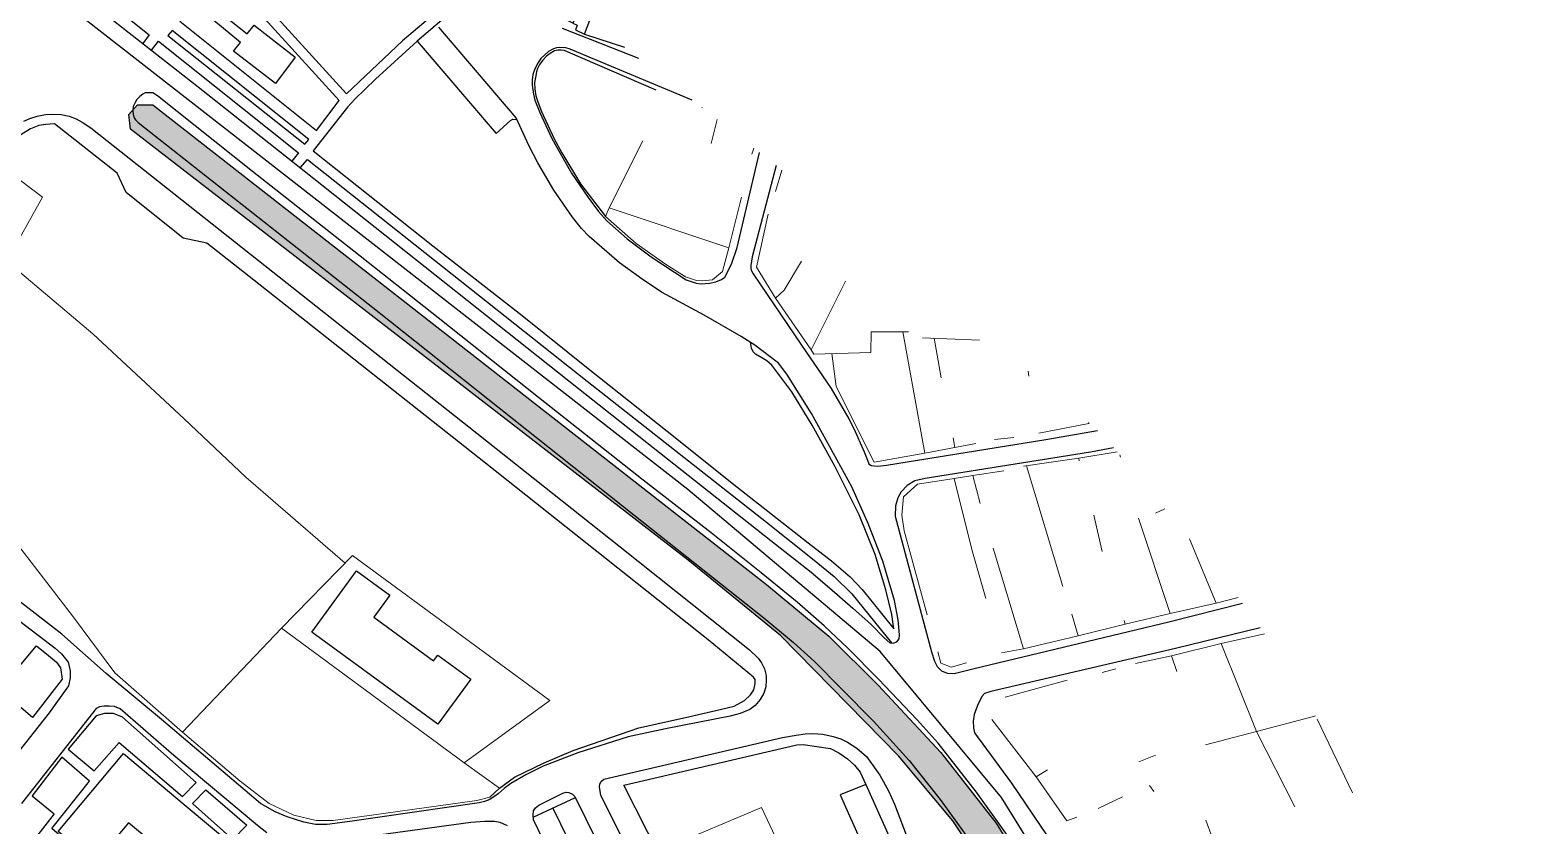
# Model space of a CAD drawing. Header units: metres. Extents: x -1319 to 2200, y -1209 to 1268.
# Drawn here: x 715.5 to 1026.6, y 160.3 to 327.3 of the extents above; entities that cross this region are included whole.
import ezdxf

# ---------------------------------------------------------------- set-up
doc = ezdxf.new("R2010")
doc.units = ezdxf.units.M
for name, color, linetype, lineweight, true_color in [('CLADIRI_CONTUR', 7, 'Continuous', 25, 0x4b5962), ('LIMITA_STUDIU', 7, 'Continuous', 25, 0x354c40), ('PARCELE_CONTUR', 7, 'Continuous', 13, 0xb58c63), ('PAVAJ', 7, 'Continuous', 25, 0xd1d6d2), ('STRAZI', 7, 'Continuous', 25, 0xc4cccb), ('VERDE_PLIN', 7, 'Continuous', 25, 0x286847)]:
    doc.layers.add(name, color=color, linetype=linetype, lineweight=lineweight, true_color=true_color)
doc.layers.add('VERDE_CONTUR_CALCUL', color=82, linetype='Continuous', true_color=0x286847)

msp = doc.modelspace()

# ---------------------------------------------------------------- hatches: boundary and pattern name
at = {"layer": 'VERDE_PLIN'}
h = msp.add_hatch(color=256, dxfattribs=at)
h.dxf.hatch_style = 1
h.paths.add_polyline_path([(883.17, 200.02), (870.09, 210.88), (741.38, 311.56), (738.15, 311.51), (736.34, 309.5), (736.68, 306.45), (853.69, 215.99), (873.02, 200.16), (897.77, 174.91), (909.18, 161.27), (918.59, 147.27), (929.64, 127.57), (940.73, 103.52), (949.02, 82.81), (1053.29, -170.39), (1056.74, -164.06), (955.31, 83.83), (947.18, 104.23), (936.07, 128.72), (929.57, 142.57), (918.26, 160.78), (906.7, 175.56), (893.54, 189.73), (883.17, 200.02)])

# ---------------------------------------------------------------- linework, layer by layer
at = {"layer": 'CLADIRI_CONTUR'}
for points in [[(791.1, 208.64), (787.7, 203.98), (800.26, 194.81), (801.14, 196.03), (808.06, 190.98), (801.18, 181.56), (774.72, 200.88), (784.11, 213.74), (791.1, 208.64)], [(751.3, 148.25), (741.23, 156.69), (736.29, 160.83), (729.28, 152.47), (721.48, 159.01), (735.21, 175.38), (747.95, 164.7), (760.22, 154.42), (758.82, 152.75), (764.49, 148), (756.96, 139.02), (749.09, 145.62), (751.3, 148.25)]]:
    msp.add_lwpolyline(points, close=True, dxfattribs=at)
at = {"layer": 'LIMITA_STUDIU'}
msp.add_lwpolyline([(1040.11, -110.56), (989.66, 11.69), (950.46, 105.61), (934.55, 141.7), (919.42, 166.15), (893.99, 196.81), (853.63, 230.76), (719.55, 335.48), (662.11, 381.28), (621.55, 413.55), (591.28, 431.79), (549.56, 447.32), (429.26, 468.99), (309.99, 484.25), (270.14, 489.23), (197.57, 511.35), (34.44, 566.53)], dxfattribs=at)
at = {"layer": 'PARCELE_CONTUR'}
for points in [[(856.54, 310.94), (856.61, 310.92)], [(859.78, 308.43), (858.48, 303.42)], [(844.15, 303.95), (837.11, 289.89), (862.19, 281.53), (864.9, 292.13)], [(867.45, 302.45), (867.05, 301.2)], [(710.75, 278.71), (718.19, 292.16), (708.9, 299.17), (700.88, 286.15), (710.75, 278.71)], [(872.02, 293.36), (873.34, 297.85)], [(837.11, 289.89), (836.33, 288.07), (842.78, 282.4), (848.92, 278.09), (853.1, 275.43), (855.43, 274.65), (856.69, 274.57), (858.81, 274.78), (860.89, 276.58), (862.19, 281.53)], [(870.43, 288.56), (868.04, 277.48), (872, 270.97), (873.83, 272.6), (877.46, 278.73)], [(747.56, 179.85), (733.36, 192.29), (724.7, 204.01), (710.25, 222.83), (709.15, 225.1), (708.23, 227.83), (705.25, 250.4), (697.85, 256.78), (710.75, 278.71), (728.78, 263.46), (747.93, 245.61), (760.87, 233.38), (781.7, 215.31)], [(872, 270.97), (879.46, 260.08), (886.69, 274.5)], [(893.07, 263.92), (892.1, 263.87), (892, 259.54), (880.01, 259.23), (879.46, 260.08)], [(898.69, 263.9), (903.34, 238.45), (892.7, 236.56), (884.76, 252.43), (883.82, 259.33)], [(893.07, 263.92), (899.87, 263.89)], [(902.87, 262.66), (914.79, 262.13)], [(906.77, 254.2), (905.32, 262.55)], [(925, 255.66), (925.15, 254.61)], [(937.67, 244.86), (937.71, 244.65), (927.26, 242.61)], [(937.87, 244.68), (937.71, 244.65)], [(903.34, 238.45), (914.01, 240.45)], [(909.29, 241.61), (909.63, 239.63)], [(917.94, 241.29), (921.97, 241.69)], [(924.03, 235.66), (935.63, 237.35), (935.71, 236.79)], [(935.63, 237.35), (943.67, 238.69)], [(944.38, 237.59), (944.24, 238.04)], [(913.42, 233.74), (909.47, 233.13), (913.22, 218.21), (916.12, 207.94)], [(914.97, 227.85), (913.42, 233.74), (919.92, 234.71)], [(932.25, 210.43), (924.64, 235.75)], [(909.47, 233.13), (901.79, 231.91), (898.83, 229.26), (898.49, 225.42), (898.99, 222.15), (903.84, 204.45)], [(938.76, 225.43), (940.56, 217.8)], [(948.14, 224.77), (954.78, 204.78), (964.42, 206.92), (958.83, 220.45)], [(951.74, 225.84), (953.65, 226.7)], [(917.67, 218.5), (924.05, 197.33), (935.49, 200.1), (934.15, 204.64)], [(783.27, 216.91), (768.35, 201.7), (806.71, 173.42), (824.65, 186.49), (783.27, 216.91)], [(964.42, 206.92), (969.03, 208.15)], [(935.49, 200.1), (945.33, 202.54), (945.12, 203.28)], [(945.33, 202.54), (954.78, 204.78)], [(768.35, 201.7), (747.56, 179.85), (759.66, 169.56), (765.79, 164.85), (770.92, 162.42), (775.66, 161.28), (779.19, 161.32), (809.36, 165.48), (812.05, 166.24), (814.11, 168.13), (806.71, 173.42)], [(974.6, 200.48), (965.53, 198.44)], [(906.04, 196.73), (906.7, 194.35), (908.86, 193.52), (912.08, 194.41)], [(919.38, 196.49), (924.05, 197.33)], [(972.92, 179.99), (965.53, 198.44), (955.08, 195.86), (956.22, 192.56)], [(940.53, 192.38), (943.37, 193.18)], [(947.56, 194.25), (955.08, 195.86)], [(920.18, 187.18), (933.22, 190.77)], [(917.37, 182.49), (926.68, 170.49), (929.07, 171.92)], [(972.92, 179.99), (984.61, 183.08), (985.28, 183.25)], [(985.67, 182.61), (993.06, 167.13)], [(962.2, 177.17), (972.92, 179.99), (980.97, 164.21)], [(951.72, 175.06), (948.22, 173.6)], [(926.68, 170.49), (933.11, 161.23), (935.25, 162)], [(950.46, 168.68), (951.4, 167.38)], [(944.79, 166.25), (939.69, 163.83)], [(848.84, 155.49), (869.09, 164.07), (874.3, 152.89), (854.55, 144.15), (848.84, 155.49)], [(962.25, 161.36), (968.89, 143.21), (972.24, 143.99)]]:
    msp.add_lwpolyline(points, dxfattribs=at)
at = {"layer": 'PAVAJ'}
for points in [[(780.9, 339.84), (779.75, 337.95), (792.65, 330.76), (795.13, 335.09), (796.93, 334.08), (801.11, 341.66), (799.5, 342.59), (800.16, 343.89), (809.86, 338.64), (793.77, 324.98), (782.01, 313.85), (757.6, 340.74), (743.27, 356.53), (741.3, 358.68), (740.29, 359.6), (729.03, 366.16), (715.46, 349.01)], [(717.03, 341.92), (718.65, 343.87), (740.6, 326.24), (739.27, 324.4)], [(748.31, 330.71), (747, 329.07), (775.67, 306.13), (780.46, 312.43), (755.63, 339.78), (752.77, 336.55)], [(829.47, 328.66), (811.94, 337.83), (796.81, 324.93), (813.37, 305.52), (816.41, 308.23), (816.9, 308.52), (817.72, 308.45)], [(753.12, 332.79), (761.18, 326.42), (762.65, 328.25), (771.2, 321.53), (767.1, 316.02), (758.3, 322.79), (759.77, 324.64), (751.79, 331.17)], [(830.67, 331.17), (829.47, 328.66), (830.36, 328.26), (830.06, 327.25), (831.95, 326.39), (833.05, 329.31)], [(744.5, 326.07), (773.26, 303.27), (774.12, 304.28), (745.42, 327.14), (744.5, 326.07)], [(741.07, 323), (742.56, 324.9), (771.9, 301.45), (770.51, 299.74)], [(796.81, 324.93), (788.1, 316.9), (783.77, 312.72), (782.19, 311.04), (775.01, 301.88), (800.09, 281.97), (818.83, 267.31), (833.07, 255.92), (849.29, 243.02), (863.91, 231.38), (878.87, 219.62), (883.78, 215.8), (887.69, 212.43), (890.17, 209.83), (894.25, 204.79), (896.81, 201.55), (896.43, 204.54), (895.17, 209.7), (892.9, 217.14), (889.54, 225.46), (884.46, 235.71), (879.67, 244.28), (875.42, 251.26), (871.26, 256.89), (870.21, 257.79), (869.1, 258.44), (867.82, 259.22), (867.29, 259.68), (866.94, 260.44), (866.73, 261.69)], [(831.95, 326.39), (840.3, 323.65)], [(846.94, 314.6), (828.51, 322.6), (827.76, 322.96), (827.06, 323.04), (826.31, 323.02), (825.66, 322.89), (824.69, 322.28), (823.93, 321.72), (823.16, 320.94), (822.48, 320.01), (822.09, 319.15), (821.83, 318.48), (821.62, 317.26), (821.43, 316.21), (821.54, 314.83), (821.71, 313.44), (822.11, 312.16), (822.88, 310.14), (825.57, 304.41), (827.17, 301.49), (831.12, 294.97), (836.33, 288.07)], [(814.11, 168.13), (817.22, 170.4), (823.44, 173.42), (829.57, 175.99), (843.35, 180.78), (853.1, 182.92), (859.48, 184.39), (863.31, 185.31), (865.49, 186.53), (866.75, 187.67), (867.42, 188.72), (867.72, 190.04), (867.72, 190.92), (867.38, 191.41), (857.87, 199.24), (811.15, 236.3), (762.53, 274.74), (752.66, 282.52), (747.75, 283.52), (735.77, 293.15), (733.88, 297.18), (720.77, 307.51), (718.92, 307.39), (717.45, 307.18), (715.73, 306.51), (713.65, 305.25)], [(772.3, 298.32), (773.82, 300.07), (832.51, 253.53), (870.11, 223.96), (880.14, 215.99), (884.34, 212.55), (888.04, 208.89), (896.36, 198.58)], [(713.41, 193.7), (716.94, 197.96), (719.46, 195.94), (721.14, 194.56), (721.98, 193.34), (722.32, 190.99), (716.1, 182.96), (709.49, 188.6)], [(723.58, 176.29), (729.06, 171.77), (734.3, 177.72), (747.61, 166.33), (750.47, 169.32), (734.97, 182.97), (733.1, 183.75), (731.23, 183.75), (729.51, 183.31), (723.58, 176.29)], [(728.06, 169.59), (722.24, 174.59), (716.02, 166.48), (720.68, 162.72), (716.27, 157.03), (726.02, 148.5), (728.12, 147.41), (729.72, 147.41), (731.1, 147.95), (732.36, 148.79), (734.84, 151.65), (733.66, 156.23), (729.38, 151.61), (720.18, 159.63), (728.06, 169.59)], [(855.1, 139.36), (840.18, 168.73), (876.44, 177.22), (877.83, 177.3), (883.54, 176.42), (885.27, 175.54), (887.11, 174.23), (888.54, 172.93), (889.76, 171.46), (890.94, 168.9), (885.56, 166.67), (890.39, 155.87)], [(890.94, 168.9), (897.97, 153.27), (905.39, 129.72)], [(749.69, 164.86), (752.47, 167.72), (761.12, 160.37), (758.12, 157.3), (749.69, 164.86)], [(821.19, 162.01), (830.02, 166.13)], [(825.28, 163.92), (836.63, 140.73)]]:
    msp.add_lwpolyline(points, dxfattribs=at)
at = {"layer": 'STRAZI'}
for points in [[(706.79, 350.04), (729.97, 331.67), (750.89, 315.33), (775.12, 296.08), (830.64, 252.02), (846.34, 239.6), (861.05, 227.99), (871.02, 220.08)], [(871.02, 220.08), (879.49, 213.47), (883.31, 210.15), (888.23, 205.86), (892.05, 202.46), (894.82, 199.69), (896, 198.6), (896.71, 198.55), (897.47, 198.81), (897.93, 199.48), (898.02, 200.28), (897.72, 203.43), (896.97, 207.5), (894.49, 215.74), (891.46, 223.68), (888.02, 231.37), (879.53, 246.75), (874.36, 255.02), (872.64, 257.33), (867.68, 261.09), (864.8, 262.9), (857.05, 267.4), (848.08, 272.23), (844.01, 274.96), (839.3, 278.38), (832.94, 283.91), (831.32, 285.59), (829.41, 287.96), (825.48, 293.63), (822.12, 299.37), (820.25, 303), (817.56, 308.8), (801.38, 327.81)], [(827.22, 327.64), (843.24, 321.35)], [(854.54, 312.53), (833.72, 321.16), (828.95, 323.24), (827.99, 323.5), (826.71, 323.56), (826.03, 323.47), (825.45, 323.31), (824.38, 322.7), (822.78, 321.23), (822.04, 320.2), (821.43, 318.87), (821.12, 317.89), (820.97, 316.71), (820.97, 315.67), (821.21, 313.74), (821.54, 312.49), (822.57, 309.93), (825.07, 304.48), (829.18, 297.16), (832.68, 292.1), (834.89, 289.14), (836.63, 287.21), (840.88, 283.38), (845.94, 279.64), (853.25, 274.83), (855.33, 274.1), (856.42, 273.99), (858.17, 274.08), (859.47, 274.41), (860.64, 274.85), (861.37, 275.37)], [(920.65, 158.19), (914.14, 167.26), (906.12, 177.52), (901.7, 182.43), (893.64, 191), (887.17, 197.51), (882.21, 202.14), (876.54, 207.14), (868.97, 213.27), (858.51, 221.71), (844.27, 232.76), (822.25, 250.07), (801.2, 266.8), (783.52, 280.83), (762.26, 297.55), (742.34, 313.39), (741.35, 314.04), (740.68, 314.08), (739.78, 314.06), (739.25, 313.79), (738.64, 313.31), (738.03, 312.64), (737.57, 311.9), (737.26, 311.16), (737.15, 310.26), (737.24, 309.51), (737.43, 308.77), (737.72, 308.35), (738.27, 307.82)], [(714.32, 308.08), (715.56, 308.65), (717.07, 309.17), (718.84, 309.51), (720.41, 309.57), (722.1, 309.49), (723.8, 309.17), (725.25, 308.61), (726.55, 307.89), (728.36, 306.72)], [(728.36, 306.72), (761.88, 280.2), (809.32, 242.64), (839.44, 218.74), (866.52, 197.16), (868.35, 195.42), (869.08, 194.43), (869.69, 193.13), (870.01, 191.78), (870.07, 190.76), (869.95, 189.37), (869.55, 188.05), (868.77, 186.68), (867.76, 185.46), (866.61, 184.6), (864.57, 183.76), (862.49, 183.23), (848.92, 180.55), (841.1, 178.91), (830.51, 175.5), (823.29, 172.73), (819.59, 170.92), (816.46, 169.08), (815.1, 168.05), (813.83, 166.93), (812.09, 165.71), (810.98, 165.29), (809.84, 165.02), (782.72, 161.09), (777.97, 160.46), (775.5, 160.46), (773.06, 160.97), (769.53, 162.06), (767.01, 163.15), (763.98, 164.87), (743.19, 182.48), (731.55, 192.14), (722.26, 200.42), (696.13, 220.67)], [(738.27, 307.82), (788.85, 267.95), (842.29, 225.48), (869.52, 203.88), (875.78, 198.71), (880.15, 194.72), (885.86, 188.96), (892.59, 182.16), (900.02, 173.88), (906.58, 165.73), (912.88, 156.91), (920.74, 145.1), (926.91, 134.22), (931.66, 124.64), (934.98, 117.45), (940.11, 104.64), (948.51, 84.18), (954.39, 69.73), (967.37, 37.84), (975.99, 16.49), (986.57, -9.43), (1006.87, -59.05), (1015.4, -79.72), (1028.34, -111.4)], [(861.37, 275.37), (862.76, 278.1), (863.93, 281.59), (868.65, 301.51)], [(872.12, 298.8), (867.12, 279.62), (866.82, 277.82), (866.84, 277.18), (866.98, 276.67), (867.3, 276.06), (877.45, 261.06), (883.65, 252), (887.39, 245.64), (888.43, 243.59), (890.6, 238.68), (891.28, 236.93), (891.61, 236.18), (892.05, 235.85), (892.68, 235.75), (893.5, 235.71), (895.31, 235.91)], [(895.31, 235.91), (928.74, 241.32), (939.53, 243.15)], [(942.9, 239.54), (938.05, 238.65), (903.37, 233.11), (901.23, 232.61), (899.65, 231.6), (898.39, 230.28), (897.64, 229.02), (897.2, 227.38), (897.07, 225.18), (904.75, 196.72), (905.38, 194.77), (905.95, 193.67), (906.8, 192.72), (908.03, 192.22), (909.47, 192.16), (913.69, 193.23), (954.55, 202.99), (969.98, 206.91)], [(704.8, 209.72), (720.85, 197.46), (722.23, 196.28), (723.58, 194.52), (724, 192.75), (724, 191.28), (723.66, 189.6), (719.63, 183.89), (708.03, 169.26)], [(973.67, 201.77), (955.9, 197.45), (917.19, 188.38), (915.86, 187.97), (915.27, 187.31), (914.35, 185.42), (913.66, 183.53), (913.47, 182.18), (913.53, 180.76), (913.75, 179.72), (921.5, 169.18), (928.99, 158.1), (932.58, 152.28), (939.03, 141.17), (941.08, 137.67), (941.83, 136.95), (942.62, 136.32), (944.26, 135.88), (946.36, 136.19)], [(765.29, 158.75), (763.32, 160.3), (745.8, 174.97), (734.49, 184.72), (733.32, 185.22), (732.23, 185.3), (731.18, 185.3), (730.17, 185.14), (729.45, 184.8), (713.78, 164.88)], [(845.88, 145.58), (835.37, 166.59), (835.18, 167.45), (835.08, 168.35), (835.14, 169.02), (835.44, 169.49), (836, 169.97), (873.46, 178.75), (876.32, 179.25), (878.21, 179.51), (879.8, 179.55), (881.9, 179.42), (884.13, 178.96), (885.73, 178.46), (887.11, 177.74), (889.05, 176.48), (891.06, 174.76), (892.16, 173.25), (893.88, 170.81), (895.73, 167.53), (896.99, 164.76), (899.97, 156.86)], [(829.91, 166.36), (841.38, 143.08), (832.31, 138.58), (821.26, 161.48), (821.13, 162.53), (821.26, 163.35), (821.68, 163.94), (822.33, 164.55), (827.41, 167.07), (828.06, 167.24), (828.63, 167.17), (829.39, 166.82), (829.91, 166.36)], [(815.79, 160.22), (814.24, 160.89), (813.02, 161.1), (811, 161.1), (808.06, 160.89), (776.97, 156.65)]]:
    msp.add_lwpolyline(points, dxfattribs=at)
at = {"layer": 'VERDE_CONTUR_CALCUL'}
msp.add_lwpolyline([(883.17, 200.02), (893.54, 189.73), (906.7, 175.56), (918.26, 160.78), (929.57, 142.57), (936.07, 128.72), (947.18, 104.23), (955.31, 83.83), (1056.74, -164.06), (1053.29, -170.39), (949.02, 82.81), (940.73, 103.52), (929.64, 127.57), (918.59, 147.27), (909.18, 161.27), (897.77, 174.91), (873.02, 200.16), (853.69, 215.99), (736.68, 306.45), (736.34, 309.5), (738.15, 311.51), (741.38, 311.56), (870.09, 210.88), (883.17, 200.02)], close=True, dxfattribs=at)

doc.saveas('drawing.dxf')
